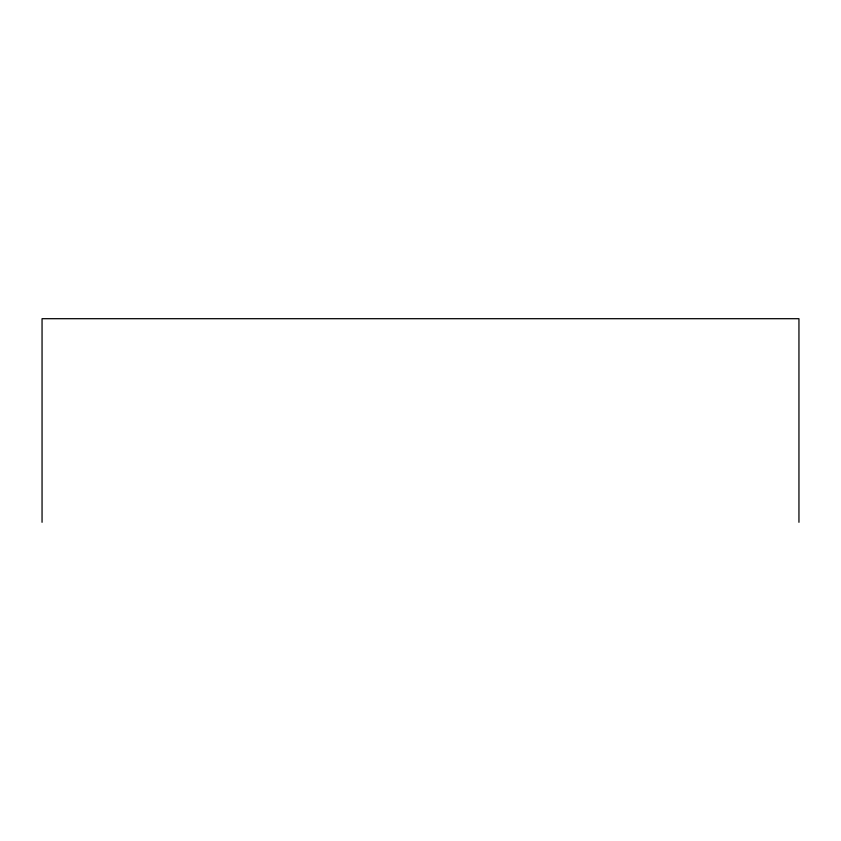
<?xml version="1.0" encoding="UTF-8"?>
<svg xmlns="http://www.w3.org/2000/svg" width="841" height="841" viewBox="0 0 841 841"><rect width="100%" height="100%" fill="white"/><g stroke="black" fill="none" stroke-linecap="round" stroke-linejoin="round"><path stroke-width="1.26" d="M798.95 522.303L798.95 318.697L42.05 318.697L42.05 522.303"/></g></svg>
